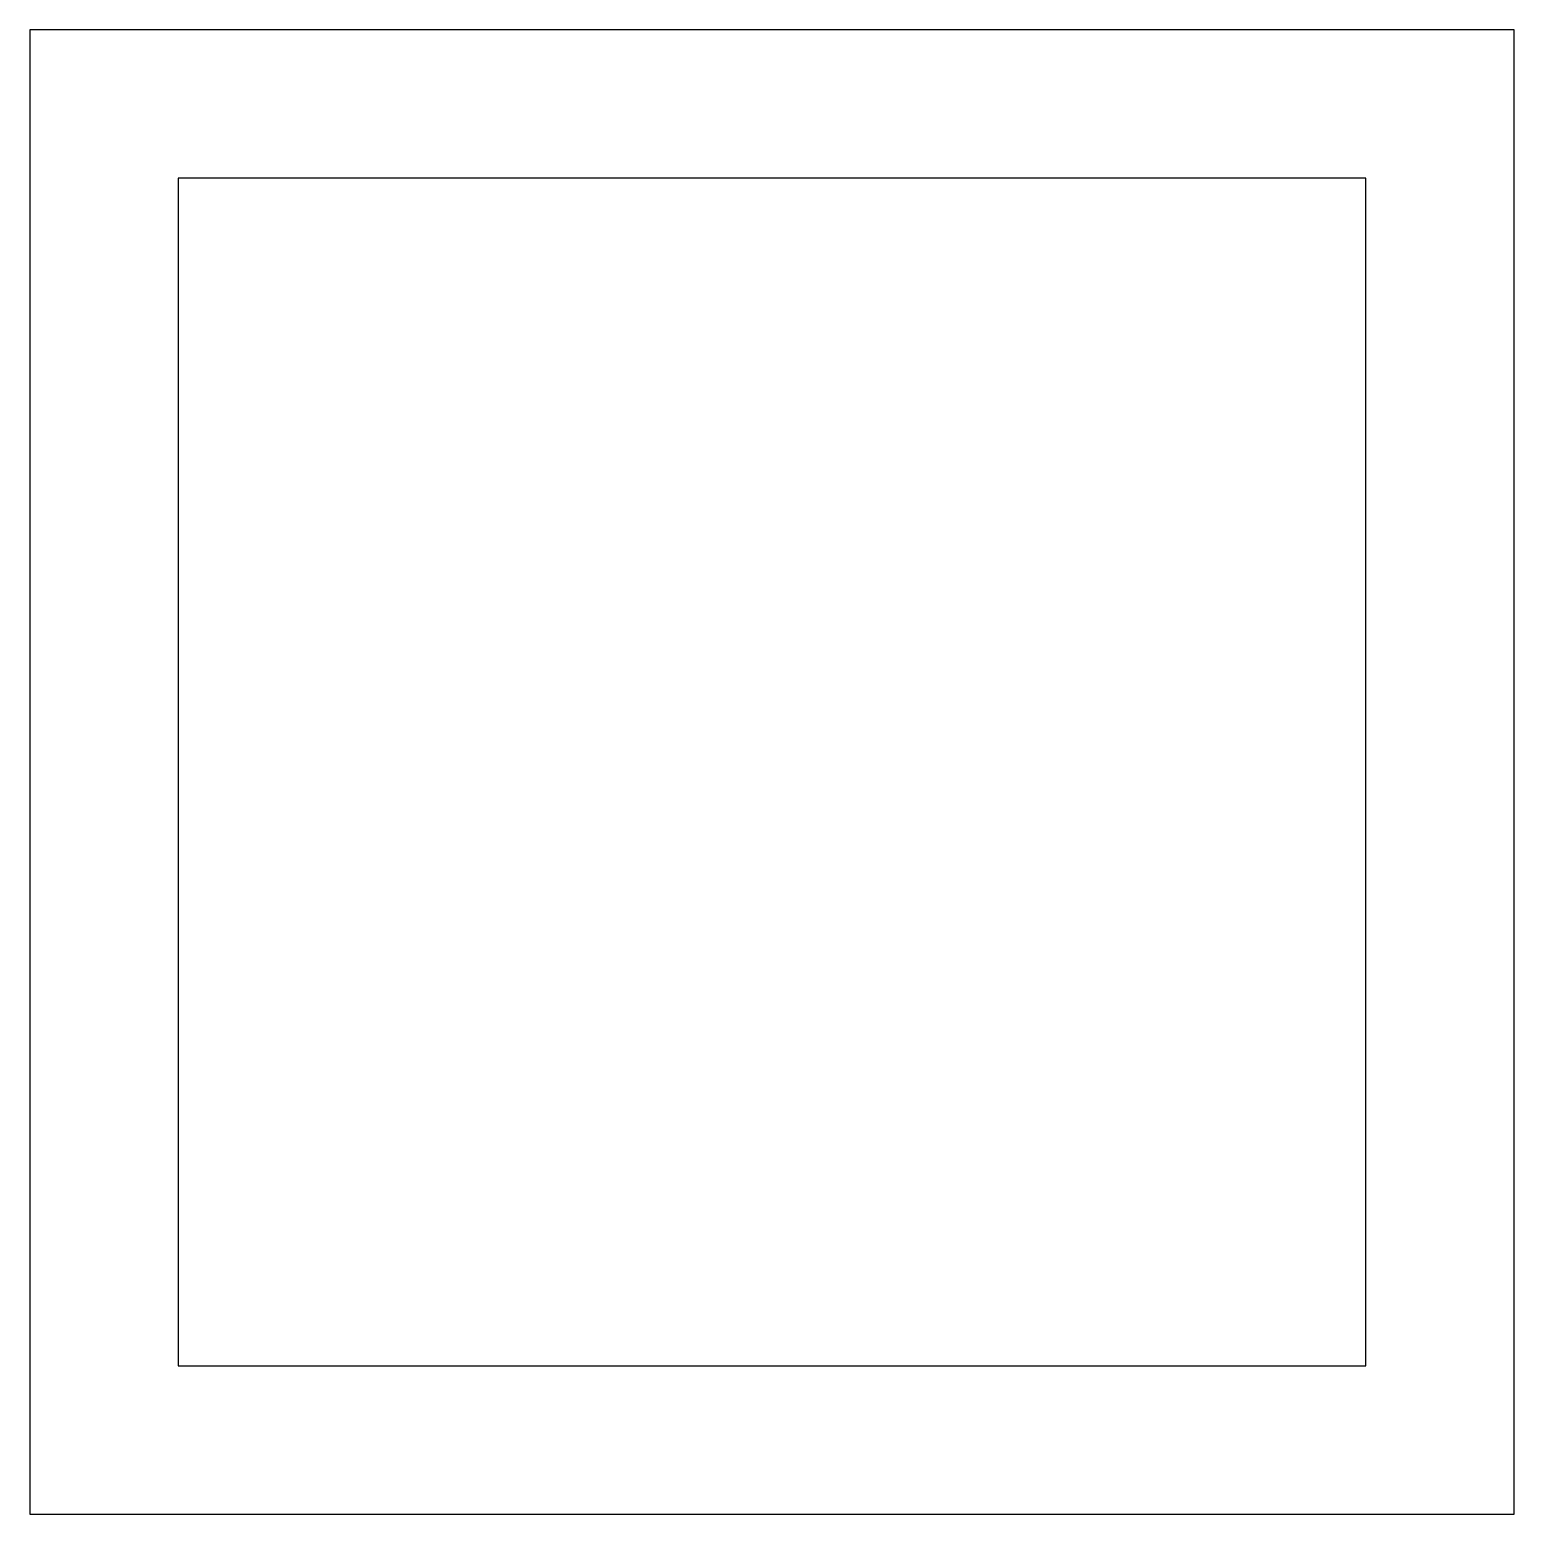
# Model space of a CAD drawing. Header units: millimetres. Extents: x 0 to 100, y 0 to 100.
import ezdxf

# ---------------------------------------------------------------- set-up
doc = ezdxf.new("R2010")
doc.units = ezdxf.units.MM
doc.layers.add('SECTION', color=7, linetype='Continuous')

msp = doc.modelspace()

# ---------------------------------------------------------------- linework, layer by layer
at = {"layer": 'SECTION'}
for points in [[(0, 0), (100, 0), (100, 100), (0, 100)], [(10, 10), (90, 10), (90, 90), (10, 90)]]:
    msp.add_lwpolyline(points, close=True, dxfattribs=at)

doc.saveas('drawing.dxf')
